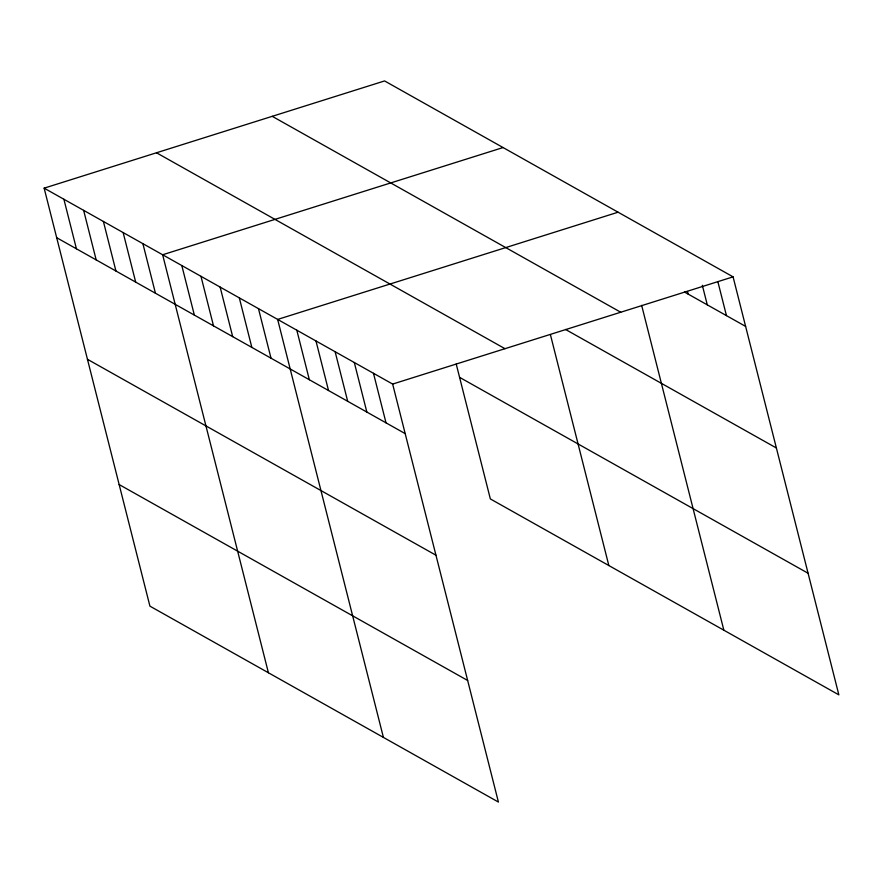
<?xml version="1.0" encoding="UTF-8"?>
<svg xmlns="http://www.w3.org/2000/svg" width="883" height="883" viewBox="0 0 883 883"><rect width="100%" height="100%" fill="white"/><g stroke="black" fill="none" stroke-linecap="round" stroke-linejoin="round"><path stroke-width="1.32" d="M44.15 188.156L392.648 384.072L498.42 802.062L149.922 606.146L44.15 188.156L384.58 80.938L733.078 276.854L838.85 694.844L490.352 498.928L456.213 364.017M503.078 147.549L162.638 254.768L268.41 672.758M618.078 212.207L277.648 319.425L383.41 737.415M392.648 384.072L733.078 276.854M684.524 292.052L745.616 326.401M272.24 116.324L620.738 312.24M565.539 329.458L776.389 447.99M156.49 152.77L504.988 348.697M459.579 377.339L808.088 573.255M56.689 237.704L405.187 433.619M87.45 359.293L435.948 555.208M119.15 484.557L467.648 680.473M717.879 281.732L726.455 315.628M702.338 285.297L707.283 304.856M687.46 291.467L688.122 294.083M641.654 305.363L723.85 630.186M550.418 334.679L608.84 565.539M373.487 373.299L386.014 422.847M354.315 362.527L366.853 412.074M335.143 351.743L347.681 401.301M315.982 340.97L328.52 390.518M296.809 330.198L309.348 379.745M258.476 308.642L271.015 358.2M239.315 297.869L251.843 347.416M220.143 287.096L232.682 336.644M200.971 276.324L213.509 325.871M181.81 265.54L194.348 315.088M142.891 243.664L155.43 293.211M123.145 232.56L135.684 282.107M103.399 221.456L115.938 271.015M83.642 210.364L96.181 259.911M63.896 199.26L76.435 248.807"/></g></svg>
